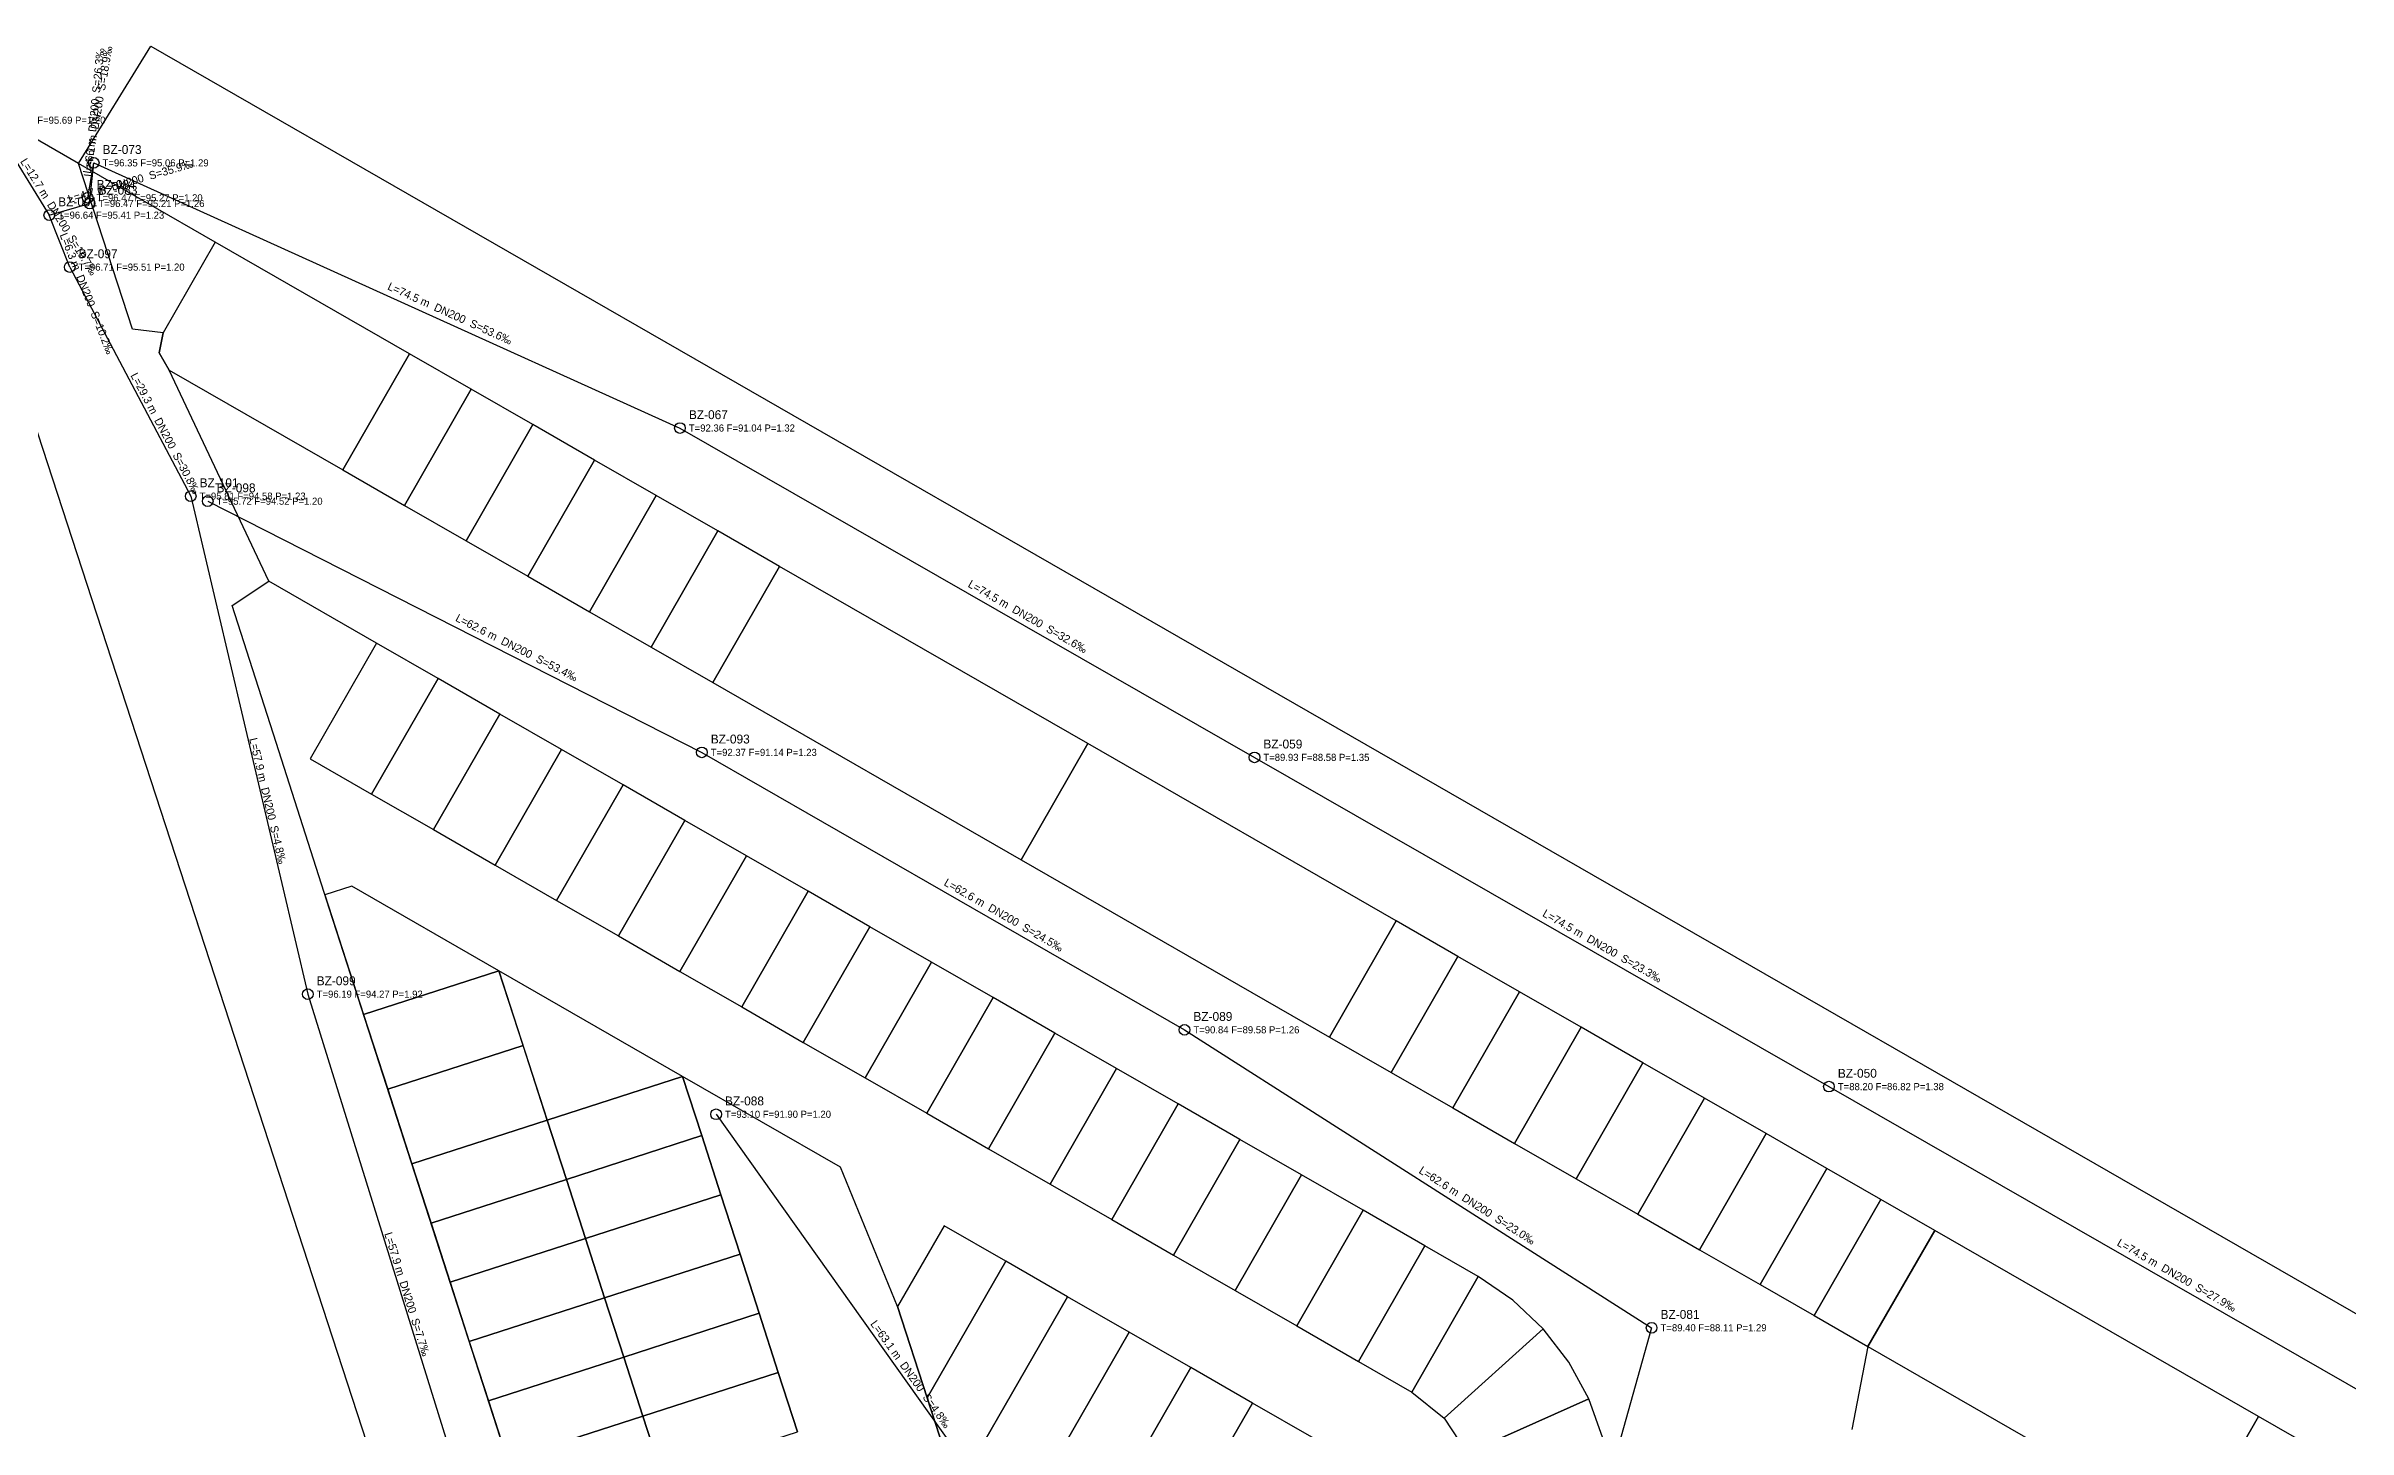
# Model space of a CAD drawing. Header units: metres. Extents: x 308147 to 309178, y 8622681 to 8623304.
# Drawn here: x 308346.1 to 308605, y 8623148.1 to 8623303.6 of the extents above; entities that cross this region are included whole.
import ezdxf

# ---------------------------------------------------------------- set-up
doc = ezdxf.new("R2010")
doc.units = ezdxf.units.M
for name, color, linetype in [('BUZONES', 2, 'Continuous'), ('CALLES', 8, 'Continuous'), ('DESAGUE_DN200', 3, 'Continuous'), ('LOTES', 9, 'Continuous'), ('TEXTO_BUZONES', 7, 'Continuous'), ('TEXTO_TRAMOS', 7, 'Continuous')]:
    doc.layers.add(name, color=color, linetype=linetype)

msp = doc.modelspace()

# ---------------------------------------------------------------- linework, layer by layer
at = {"layer": 'BUZONES'}
for centre in [(308351.5, 8623290.5), (308350.83, 8623286.57), (308351.04, 8623285.93), (308346.51, 8623284.62), (308348.8, 8623278.78), (308417.44, 8623260.68), (308362.41, 8623253.02), (308364.32, 8623252.45), (308419.9, 8623224.2), (308482.05, 8623223.64), (308375.58, 8623197.01), (308474.18, 8623193), (308546.66, 8623186.61), (308421.5, 8623183.5), (308526.72, 8623159.49)]:
    msp.add_circle(centre, 0.6, dxfattribs=at)
at = {"layer": 'CALLES'}
for points in [[(308601.04, 8623146.02), (308594.97, 8623149.51), (308558.56, 8623170.44), (308552.49, 8623173.93), (308546.42, 8623177.42), (308539.61, 8623181.33), (308532.67, 8623185.32), (308525.74, 8623189.3), (308518.8, 8623193.29), (308511.87, 8623197.28), (308504.93, 8623201.26), (308498, 8623205.25), (308463.32, 8623225.19), (308428.64, 8623245.12), (308421.7, 8623249.11), (308414.77, 8623253.09), (308407.83, 8623257.08), (308400.89, 8623261.07), (308393.96, 8623265.05), (308387.02, 8623269.04), (308365.17, 8623281.6), (308349.8, 8623290.43), (308357.94, 8623303.64), (308746.81, 8623080.11)], [(308398.04, 8623144.62), (308378.03, 8623206.57), (308372.03, 8623225.31), (308367.09, 8623240.72), (308371.18, 8623243.45), (308360, 8623267.18), (308358.85, 8623269.15), (308359.3, 8623271.38), (308355.85, 8623271.81), (308349.8, 8623290.43), (308331.91, 8623300.72), (308394.35, 8623109.24)], [(308521.23, 8623147.07), (308519.65, 8623151.5), (308517.4, 8623155.63), (308514.52, 8623159.36), (308511.1, 8623162.6), (308507.22, 8623165.26), (308501.21, 8623168.71), (308494.28, 8623172.7), (308487.34, 8623176.68), (308480.41, 8623180.67), (308473.47, 8623184.66), (308466.53, 8623188.64), (308459.6, 8623192.63), (308452.66, 8623196.62), (308445.73, 8623200.6), (308438.79, 8623204.59), (308431.85, 8623208.58), (308424.92, 8623212.56), (308417.98, 8623216.55), (308411.05, 8623220.54), (308404.11, 8623224.52), (308397.17, 8623228.51), (308390.24, 8623232.5), (308383.3, 8623236.48), (308371.18, 8623243.45), (308360, 8623267.18), (308379.51, 8623255.97), (308386.44, 8623251.98), (308393.38, 8623247.99), (308400.32, 8623244.01), (308407.25, 8623240.02), (308414.19, 8623236.03), (308421.12, 8623232.05), (308455.8, 8623212.11), (308490.48, 8623192.18), (308497.42, 8623188.19), (308504.35, 8623184.21), (308511.29, 8623180.22), (308518.22, 8623176.23), (308525.16, 8623172.25), (308532.1, 8623168.26), (308538.91, 8623164.34), (308544.98, 8623160.86), (308551.04, 8623157.37), (308549.22, 8623148.03)], [(308447.1, 8623145.83), (308445.24, 8623151.6), (308441.92, 8623161.88), (308435.5, 8623177.56), (308417.73, 8623187.76), (308419.89, 8623181.1), (308422.04, 8623174.44), (308424.19, 8623167.78), (308426.34, 8623161.12), (308428.49, 8623154.46), (308430.65, 8623147.8)]]:
    msp.add_lwpolyline(points, dxfattribs=at)
at = {"layer": 'DESAGUE_DN200'}
for p, q in [((308339.9, 8623295.3), (308346.51, 8623284.62)), ((308350.83, 8623286.57), (308351.5, 8623290.5)), ((308351.04, 8623285.93), (308351.5, 8623290.5)), ((308351.5, 8623290.5), (308417.44, 8623260.68)), ((308346.51, 8623284.62), (308351.04, 8623285.93)), ((308348.8, 8623278.78), (308346.51, 8623284.62)), ((308348.8, 8623278.78), (308362.41, 8623253.02)), ((308417.44, 8623260.68), (308482.05, 8623223.64)), ((308362.41, 8623253.02), (308375.58, 8623197.01)), ((308364.32, 8623252.45), (308419.9, 8623224.2)), ((308419.9, 8623224.2), (308474.18, 8623193)), ((308482.05, 8623223.64), (308546.66, 8623186.61)), ((308375.58, 8623197.01), (308392.76, 8623141.72)), ((308474.18, 8623193), (308526.72, 8623159.49)), ((308546.66, 8623186.61), (308611.27, 8623149.57)), ((308421.5, 8623183.5), (308456.1, 8623134.93)), ((308526.72, 8623159.49), (308511.5, 8623105.5))]:
    msp.add_line(p, q, dxfattribs=at)
at = {"layer": 'LOTES'}
for points in [[(308387.02, 8623269.04), (308365.17, 8623281.6), (308359.3, 8623271.38), (308358.85, 8623269.15), (308360, 8623267.18), (308379.51, 8623255.97)], [(308393.96, 8623265.05), (308387.02, 8623269.04), (308379.51, 8623255.97), (308386.44, 8623251.98)], [(308400.89, 8623261.07), (308393.96, 8623265.05), (308386.44, 8623251.98), (308393.38, 8623247.99)], [(308407.83, 8623257.08), (308400.89, 8623261.07), (308393.38, 8623247.99), (308400.32, 8623244.01)], [(308414.77, 8623253.09), (308407.83, 8623257.08), (308400.32, 8623244.01), (308407.25, 8623240.02)], [(308421.7, 8623249.11), (308414.77, 8623253.09), (308407.25, 8623240.02), (308414.19, 8623236.03)], [(308428.64, 8623245.12), (308421.7, 8623249.11), (308414.19, 8623236.03), (308421.12, 8623232.05)], [(308463.32, 8623225.19), (308428.64, 8623245.12), (308421.12, 8623232.05), (308455.8, 8623212.11)], [(308390.24, 8623232.5), (308383.3, 8623236.48), (308375.83, 8623223.48), (308382.76, 8623219.49)], [(308397.17, 8623228.51), (308390.24, 8623232.5), (308382.76, 8623219.49), (308389.7, 8623215.51)], [(308404.11, 8623224.52), (308397.17, 8623228.51), (308389.7, 8623215.51), (308396.64, 8623211.52)], [(308411.05, 8623220.54), (308404.11, 8623224.52), (308396.64, 8623211.52), (308403.57, 8623207.53)], [(308498, 8623205.25), (308463.32, 8623225.19), (308455.8, 8623212.11), (308490.48, 8623192.18)], [(308417.98, 8623216.55), (308411.05, 8623220.54), (308403.57, 8623207.53), (308410.51, 8623203.55)], [(308424.92, 8623212.56), (308417.98, 8623216.55), (308410.51, 8623203.55), (308417.44, 8623199.56)], [(308431.85, 8623208.58), (308424.92, 8623212.56), (308417.44, 8623199.56), (308424.38, 8623195.57)], [(308397.08, 8623199.63), (308380.52, 8623209.16), (308377.51, 8623208.19), (308381.86, 8623194.71)], [(308438.79, 8623204.59), (308431.85, 8623208.58), (308424.38, 8623195.57), (308431.31, 8623191.59)], [(308445.73, 8623200.6), (308438.79, 8623204.59), (308431.31, 8623191.59), (308438.25, 8623187.6)], [(308504.93, 8623201.26), (308498, 8623205.25), (308490.48, 8623192.18), (308497.42, 8623188.19)], [(308511.87, 8623197.28), (308504.93, 8623201.26), (308497.42, 8623188.19), (308504.35, 8623184.21)], [(308397.08, 8623199.63), (308381.86, 8623194.71), (308384.57, 8623186.32), (308399.8, 8623191.24)], [(308417.73, 8623187.76), (308397.08, 8623199.63), (308402.51, 8623182.84)], [(308452.66, 8623196.62), (308445.73, 8623200.6), (308438.25, 8623187.6), (308445.19, 8623183.61)], [(308459.6, 8623192.63), (308452.66, 8623196.62), (308445.19, 8623183.61), (308452.12, 8623179.63)], [(308518.8, 8623193.29), (308511.87, 8623197.28), (308504.35, 8623184.21), (308511.29, 8623180.22)], [(308525.74, 8623189.3), (308518.8, 8623193.29), (308511.29, 8623180.22), (308518.22, 8623176.23)], [(308402.51, 8623182.84), (308399.8, 8623191.24), (308384.57, 8623186.32), (308387.28, 8623177.93)], [(308466.53, 8623188.64), (308459.6, 8623192.63), (308452.12, 8623179.63), (308459.06, 8623175.64)], [(308417.73, 8623187.76), (308402.51, 8623182.84), (308404.66, 8623176.18), (308419.89, 8623181.1)], [(308473.47, 8623184.66), (308466.53, 8623188.64), (308459.06, 8623175.64), (308465.99, 8623171.65)], [(308532.67, 8623185.32), (308525.74, 8623189.3), (308518.22, 8623176.23), (308525.16, 8623172.25)], [(308539.61, 8623181.33), (308532.67, 8623185.32), (308525.16, 8623172.25), (308532.1, 8623168.26)], [(308402.51, 8623182.84), (308387.28, 8623177.93), (308389.44, 8623171.26), (308404.66, 8623176.18)], [(308480.41, 8623180.67), (308473.47, 8623184.66), (308465.99, 8623171.65), (308472.93, 8623167.67)], [(308422.04, 8623174.44), (308419.89, 8623181.1), (308404.66, 8623176.18), (308406.81, 8623169.52)], [(308487.34, 8623176.68), (308480.41, 8623180.67), (308472.93, 8623167.67), (308479.87, 8623163.68)], [(308546.42, 8623177.42), (308539.61, 8623181.33), (308532.1, 8623168.26), (308538.91, 8623164.34)], [(308552.49, 8623173.93), (308546.42, 8623177.42), (308538.91, 8623164.34), (308544.98, 8623160.86)], [(308404.66, 8623176.18), (308389.44, 8623171.26), (308391.59, 8623164.6), (308406.81, 8623169.52)], [(308494.28, 8623172.7), (308487.34, 8623176.68), (308479.87, 8623163.68), (308486.8, 8623159.69)], [(308424.19, 8623167.78), (308422.04, 8623174.44), (308406.81, 8623169.52), (308408.96, 8623162.86)], [(308501.21, 8623168.71), (308494.28, 8623172.7), (308486.8, 8623159.69), (308493.74, 8623155.7)], [(308558.56, 8623170.44), (308552.49, 8623173.93), (308544.98, 8623160.86), (308551.04, 8623157.37)], [(308454.08, 8623166.97), (308447.14, 8623170.96), (308441.92, 8623161.88), (308445.24, 8623151.6)], [(308594.97, 8623149.51), (308558.56, 8623170.44), (308551.04, 8623157.37), (308587.46, 8623136.44)], [(308408.96, 8623162.86), (308406.81, 8623169.52), (308391.59, 8623164.6), (308393.74, 8623157.94)], [(308426.34, 8623161.12), (308424.19, 8623167.78), (308408.96, 8623162.86), (308411.12, 8623156.2)], [(308507.22, 8623165.26), (308501.21, 8623168.71), (308493.74, 8623155.7), (308499.74, 8623152.25)], [(308461.01, 8623162.98), (308454.08, 8623166.97), (308445.24, 8623151.6), (308447.1, 8623145.83), (308450.14, 8623144.07)], [(308514.52, 8623159.36), (308511.1, 8623162.6), (308507.22, 8623165.26), (308499.74, 8623152.25), (308503.4, 8623149.31)], [(308408.96, 8623162.86), (308393.74, 8623157.94), (308395.89, 8623151.28), (308411.12, 8623156.2)], [(308467.95, 8623159), (308461.01, 8623162.98), (308450.14, 8623144.07), (308458.17, 8623141.99)], [(308428.49, 8623154.46), (308426.34, 8623161.12), (308411.12, 8623156.2), (308413.27, 8623149.54)], [(308514.52, 8623159.36), (308503.4, 8623149.31), (308505.96, 8623145.37), (308519.65, 8623151.5), (308517.4, 8623155.63)], [(308474.88, 8623155.01), (308467.95, 8623159), (308458.17, 8623141.99), (308465.93, 8623139.43)], [(308411.12, 8623156.2), (308395.89, 8623151.28), (308398.04, 8623144.62), (308413.27, 8623149.54)], [(308430.65, 8623147.8), (308428.49, 8623154.46), (308413.27, 8623149.54), (308415.42, 8623142.88)], [(308481.82, 8623151.02), (308474.88, 8623155.01), (308465.93, 8623139.43), (308473.44, 8623136.45)], [(308519.65, 8623151.5), (308505.96, 8623145.37), (308507.18, 8623140.84), (308522.1, 8623142.44), (308521.23, 8623147.07)], [(308413.27, 8623149.54), (308398.04, 8623144.62), (308400.2, 8623137.96), (308415.42, 8623142.88)], [(308488.76, 8623147.04), (308481.82, 8623151.02), (308473.44, 8623136.45), (308480.72, 8623133.06)], [(308601.04, 8623146.02), (308594.97, 8623149.51), (308587.46, 8623136.44), (308593.53, 8623132.95)]]:
    msp.add_lwpolyline(points, close=True, dxfattribs=at)

# ---------------------------------------------------------------- texts
at = {"layer": 'TEXTO_BUZONES'}
for s, height, p in [('T=96.89 F=95.69 P=1.20', 0.8, (308340.9, 8623294.9)), ('BZ-073', 1, (308352.5, 8623291.5)), ('T=96.35 F=95.06 P=1.29', 0.8, (308352.5, 8623290.1)), ('BZ-091', 1, (308347.51, 8623285.62)), ('T=96.47 F=95.27 P=1.20', 0.8, (308351.83, 8623286.17)), ('BZ-084', 1, (308351.83, 8623287.57)), ('T=96.47 F=95.21 P=1.26', 0.8, (308352.04, 8623285.53)), ('BZ-083', 1, (308352.04, 8623286.93)), ('T=96.64 F=95.41 P=1.23', 0.8, (308347.51, 8623284.22)), ('T=96.71 F=95.51 P=1.20', 0.8, (308349.8, 8623278.38)), ('BZ-097', 1, (308349.8, 8623279.78)), ('T=92.36 F=91.04 P=1.32', 0.8, (308418.44, 8623260.28)), ('BZ-067', 1, (308418.44, 8623261.68)), ('T=95.81 F=94.58 P=1.23', 0.8, (308363.41, 8623252.62)), ('BZ-101', 1, (308363.41, 8623254.02)), ('T=95.72 F=94.52 P=1.20', 0.8, (308365.32, 8623252.05)), ('BZ-098', 1, (308365.32, 8623253.45)), ('T=92.37 F=91.14 P=1.23', 0.8, (308420.9, 8623223.8)), ('BZ-093', 1, (308420.9, 8623225.2)), ('T=89.93 F=88.58 P=1.35', 0.8, (308483.05, 8623223.24)), ('BZ-059', 1, (308483.05, 8623224.64)), ('BZ-099', 1, (308376.58, 8623198.01)), ('T=96.19 F=94.27 P=1.92', 0.8, (308376.58, 8623196.61)), ('T=90.84 F=89.58 P=1.26', 0.8, (308475.18, 8623192.6)), ('BZ-089', 1, (308475.18, 8623194)), ('BZ-050', 1, (308547.66, 8623187.61)), ('BZ-088', 1, (308422.5, 8623184.5)), ('T=88.20 F=86.82 P=1.38', 0.8, (308547.66, 8623186.21)), ('T=93.10 F=91.90 P=1.20', 0.8, (308422.5, 8623183.1)), ('T=89.40 F=88.11 P=1.29', 0.8, (308527.72, 8623159.09)), ('BZ-081', 1, (308527.72, 8623160.49))]:
    msp.add_text(s, height=height, dxfattribs=at).set_placement(p)
at = {"layer": 'TEXTO_TRAMOS'}
for s, rotation, p in [('L=6.1 m  DN200  S=18.9‰', 80.2463, (308351.16, 8623289.24)), ('L=4.6 m  DN200  S=26.3‰', 84.2985, (308351.27, 8623288.91)), ('L=12.7 m  DN200  S=19.7‰', -58.2662, (308343.2, 8623290.66)), ('L=4.7 m  DN200  S=35.9‰', 16.0863, (308348.77, 8623285.97)), ('L=6.3 m  DN200  S=10.2‰', 291.4871, (308347.66, 8623282.4)), ('L=74.5 m  DN200  S=53.6‰', -24.3373, (308384.47, 8623276.29)), ('L=29.3 m  DN200  S=30.8‰', -62.1616, (308355.61, 8623266.6)), ('L=74.5 m  DN200  S=32.6‰', -29.8209, (308449.74, 8623242.86)), ('L=62.6 m  DN200  S=53.4‰', -26.9457, (308392.11, 8623239.02)), ('L=57.9 m  DN200  S=4.8‰', -76.7658, (308368.99, 8623225.72)), ('L=62.6 m  DN200  S=24.5‰', -29.8858, (308447.04, 8623209.3)), ('L=74.5 m  DN200  S=23.3‰', -29.8209, (308514.36, 8623205.82)), ('L=62.6 m  DN200  S=23.0‰', -32.5302, (308500.45, 8623176.95)), ('L=57.9 m  DN200  S=7.7‰', -72.7395, (308384.17, 8623170.07)), ('L=74.5 m  DN200  S=27.9‰', -29.8209, (308578.97, 8623168.79)), ('L=63.1 m  DN200  S=4.8‰', -54.5345, (308438.8, 8623159.92))]:
    msp.add_text(s, height=0.9, rotation=rotation, dxfattribs=at).set_placement(p)

doc.saveas('drawing.dxf')
